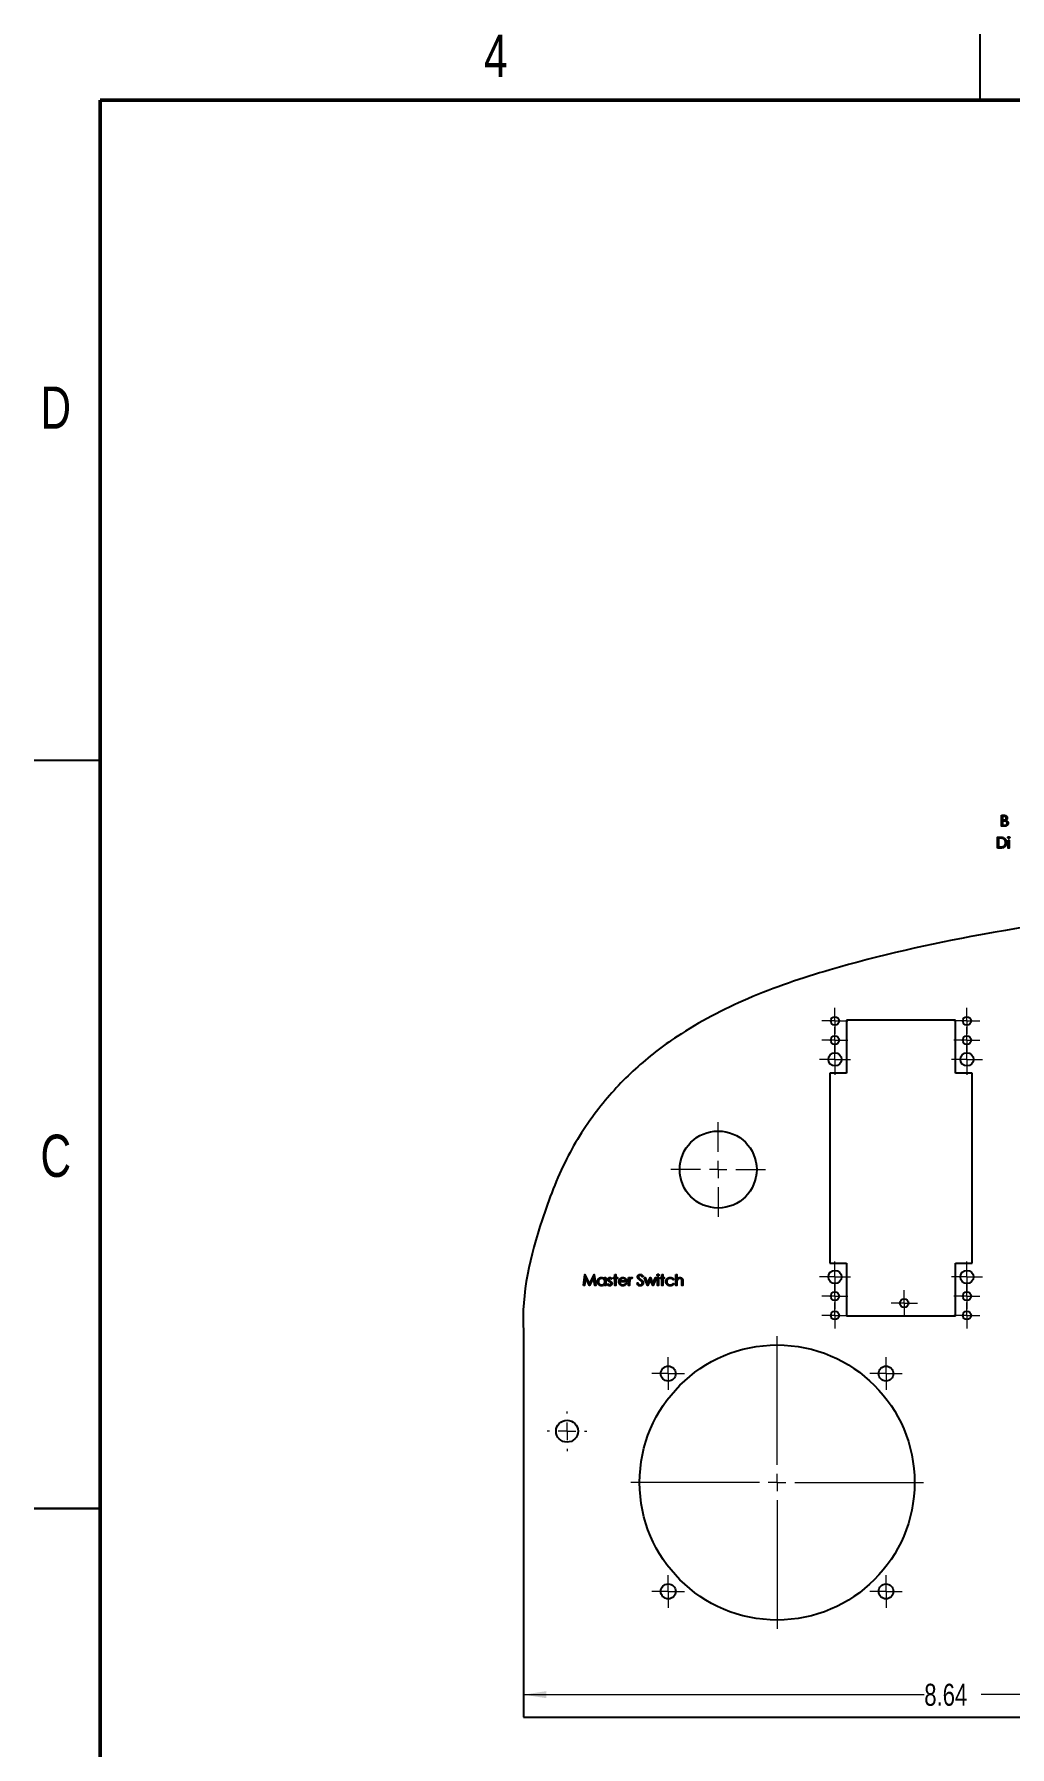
# Model space of a CAD drawing. Header units: inches. Extents: x 0.1 to 21.9, y 0.1 to 16.9.
# Drawn here: x 0.12 to 5.67, y 7.15 to 16.88 of the extents above; entities that cross this region are included whole.
import ezdxf

# ---------------------------------------------------------------- set-up
doc = ezdxf.new("R2010")
doc.units = ezdxf.units.IN
doc.header["$MEASUREMENT"] = 0
doc.styles.add('SLDTEXTSTYLE0', font='TXT', dxfattribs={"width": 0.75})
doc.dimstyles.new('SLDDIMSTYLE1', dxfattribs={"dimtxt": 0.125, "dimasz": 0.13, "dimexe": 0, "dimexo": 0.0625, "dimgap": 0.03125, "dimtad": 0, "dimtih": 1, "dimtoh": 1, "dimlfac": 2, "dimrnd": 1e-09, "dimzin": 12, "dimdsep": 46, "dimtxsty": 'SLDTEXTSTYLE0', "dimsah": 1, "dimcen": 0.09, "dimadec": 0, "dimazin": 3, "dimtfac": 1, "dimtofl": 0, "dimtmove": 0, "dimatfit": 3, "dimfxl": 0, "dimfrac": 2, "dimtolj": 1, "dimtzin": 12, "dimarcsym": 0})

# ---------------------------------------------------------------- blocks, each defined once
blk = doc.blocks.new('_D_5')
at = {"color": 7, "linetype": 'Continuous', "lineweight": 0}
for p, q in [((7.2232, 7.3645), (7.2232, 7.5679)), ((2.9049, 7.4429), (5.183, 7.4429)), ((7.2232, 7.4429), (5.5063, 7.4429))]:
    blk.add_line(p, q, dxfattribs=at)
at = {"color": 7, "linetype": 'Continuous', "lineweight": 18}
for points in [[(2.9049, 7.4429), (3.0349, 7.4229), (3.0349, 7.4629)], [(7.2232, 7.4429), (7.0932, 7.4629), (7.0932, 7.4229)]]:
    blk.add_solid(points, dxfattribs=at)
at = {"color": 7, "linetype": 'Continuous', "lineweight": 18, "insert": (5.183, 7.5048), "char_height": 0.125, "attachment_point": 1, "style": 'SLDTEXTSTYLE0'}
blk.add_mtext('8.64', dxfattribs=at)
blk = doc.blocks.new('SW_CENTERMARKSYMBOL_16')
at = {"color": 0, "linetype": 'Continuous', "lineweight": 18}
for p, q in [((0, 0.1), (0, 0.1125)), ((-0.1, 0), (-0.1125, 0)), ((0, 0), (-0.05, 0)), ((0, 0), (0, 0.05)), ((0, 0), (0, -0.05)), ((0, 0), (0.05, 0)), ((0.1, 0), (0.1125, 0)), ((0, -0.1), (0, -0.1125))]:
    blk.add_line(p, q, dxfattribs=at)
blk = doc.blocks.new('SW_CENTERMARKSYMBOL_17')
at = {"color": 0, "linetype": 'Continuous', "lineweight": 18}
for p, q in [((0, 0.1), (0, 0.83125)), ((-0.1, 0), (-0.83125, 0)), ((0, 0), (-0.05, 0)), ((0, 0), (0, 0.05)), ((0, 0), (0, -0.05)), ((0, 0), (0.05, 0)), ((0.1, 0), (0.83125, 0)), ((0, -0.1), (0, -0.83125))]:
    blk.add_line(p, q, dxfattribs=at)
blk = doc.blocks.new('SW_CENTERMARKSYMBOL_20')
at = {"color": 0, "linetype": 'Continuous', "lineweight": 18}
for p, q in [((-0.05, 0), (-0.074, 0)), ((0, 0), (-0.05, 0)), ((0, 0.05), (0, 0.074)), ((0, 0), (0, 0.05)), ((0, 0), (0, -0.05)), ((0, 0), (0.05, 0)), ((0.05, 0), (0.074, 0)), ((0, -0.05), (0, -0.074))]:
    blk.add_line(p, q, dxfattribs=at)
blk = doc.blocks.new('SW_CENTERMARKSYMBOL_21')
at = {"color": 0, "linetype": 'Continuous', "lineweight": 18}
for p, q in [((-0.05, 0), (-0.074, 0)), ((0, 0), (-0.05, 0)), ((0, 0.05), (0, 0.074)), ((0, 0), (0, 0.05)), ((0, 0), (0, -0.05)), ((0, 0), (0.05, 0)), ((0.05, 0), (0.074, 0)), ((0, -0.05), (0, -0.074))]:
    blk.add_line(p, q, dxfattribs=at)
blk = doc.blocks.new('SW_CENTERMARKSYMBOL_29')
at = {"color": 0, "linetype": 'Continuous', "lineweight": 18}
for p, q in [((-0.05, 0), (-0.0925, 0)), ((0, 0), (-0.05, 0)), ((0, 0.05), (0, 0.0925)), ((0, 0), (0, 0.05)), ((0, 0), (0, -0.05)), ((0, 0), (0.05, 0)), ((0.05, 0), (0.0925, 0)), ((0, -0.05), (0, -0.0925))]:
    blk.add_line(p, q, dxfattribs=at)
blk = doc.blocks.new('SW_CENTERMARKSYMBOL_30')
at = {"color": 0, "linetype": 'Continuous', "lineweight": 18}
for p, q in [((-0.05, 0), (-0.0925, 0)), ((0, 0), (-0.05, 0)), ((0, 0.05), (0, 0.0925)), ((0, 0), (0, 0.05)), ((0, 0), (0, -0.05)), ((0, 0), (0.05, 0)), ((0.05, 0), (0.0925, 0)), ((0, -0.05), (0, -0.0925))]:
    blk.add_line(p, q, dxfattribs=at)
blk = doc.blocks.new('SW_CENTERMARKSYMBOL_31')
at = {"color": 0, "linetype": 'Continuous', "lineweight": 18}
for p, q in [((-0.05, 0), (-0.0925, 0)), ((0, 0), (-0.05, 0)), ((0, 0.05), (0, 0.0925)), ((0, 0), (0, 0.05)), ((0, 0), (0, -0.05)), ((0, 0), (0.05, 0)), ((0.05, 0), (0.0925, 0)), ((0, -0.05), (0, -0.0925))]:
    blk.add_line(p, q, dxfattribs=at)
blk = doc.blocks.new('SW_CENTERMARKSYMBOL_32')
at = {"color": 0, "linetype": 'Continuous', "lineweight": 18}
for p, q in [((-0.05, 0), (-0.0925, 0)), ((0, 0), (-0.05, 0)), ((0, 0.05), (0, 0.0925)), ((0, 0), (0, 0.05)), ((0, 0), (0, -0.05)), ((0, 0), (0.05, 0)), ((0.05, 0), (0.0925, 0)), ((0, -0.05), (0, -0.0925))]:
    blk.add_line(p, q, dxfattribs=at)
blk = doc.blocks.new('SW_CENTERMARKSYMBOL_33')
at = {"color": 0, "linetype": 'Continuous', "lineweight": 18}
for p, q in [((0, 0.1), (0, 0.26875)), ((-0.1, 0), (-0.26875, 0)), ((0, 0), (-0.05, 0)), ((0, 0), (0, 0.05)), ((0, 0), (0, -0.05)), ((0, 0), (0.05, 0)), ((0.1, 0), (0.26875, 0)), ((0, -0.1), (0, -0.26875))]:
    blk.add_line(p, q, dxfattribs=at)
blk = doc.blocks.new('SW_CENTERMARKSYMBOL_36')
at = {"color": 0, "linetype": 'Continuous', "lineweight": 18}
for p, q in [((-0.05, 0), (-0.074, 0)), ((0, 0), (-0.05, 0)), ((0, 0.05), (0, 0.074)), ((0, 0), (0, 0.05)), ((0, 0), (0, -0.05)), ((0, 0), (0.05, 0)), ((0.05, 0), (0.074, 0)), ((0, -0.05), (0, -0.074))]:
    blk.add_line(p, q, dxfattribs=at)
blk = doc.blocks.new('SW_CENTERMARKSYMBOL_37')
at = {"color": 0, "linetype": 'Continuous', "lineweight": 18}
for p, q in [((-0.05, 0), (-0.074, 0)), ((0, 0), (-0.05, 0)), ((0, 0.05), (0, 0.074)), ((0, 0), (0, 0.05)), ((0, 0), (0, -0.05)), ((0, 0), (0.05, 0)), ((0.05, 0), (0.074, 0)), ((0, -0.05), (0, -0.074))]:
    blk.add_line(p, q, dxfattribs=at)
blk = doc.blocks.new('SW_CENTERMARKSYMBOL_38')
at = {"color": 0, "linetype": 'Continuous', "lineweight": 18}
for p, q in [((-0.05, 0), (-0.0875, 0)), ((0, 0), (-0.05, 0)), ((0, 0.05), (0, 0.0875)), ((0, 0), (0, 0.05)), ((0, 0), (0, -0.05)), ((0, 0), (0.05, 0)), ((0.05, 0), (0.0875, 0)), ((0, -0.05), (0, -0.0875))]:
    blk.add_line(p, q, dxfattribs=at)
blk = doc.blocks.new('SW_CENTERMARKSYMBOL_39')
at = {"color": 0, "linetype": 'Continuous', "lineweight": 18}
for p, q in [((-0.05, 0), (-0.0875, 0)), ((0, 0), (-0.05, 0)), ((0, 0.05), (0, 0.0875)), ((0, 0), (0, 0.05)), ((0, 0), (0, -0.05)), ((0, 0), (0.05, 0)), ((0.05, 0), (0.0875, 0)), ((0, -0.05), (0, -0.0875))]:
    blk.add_line(p, q, dxfattribs=at)
blk = doc.blocks.new('SW_CENTERMARKSYMBOL_40')
at = {"color": 0, "linetype": 'Continuous', "lineweight": 18}
for p, q in [((-0.05, 0), (-0.0875, 0)), ((0, 0), (-0.05, 0)), ((0, 0.05), (0, 0.0875)), ((0, 0), (0, 0.05)), ((0, 0), (0, -0.05)), ((0, 0), (0.05, 0)), ((0.05, 0), (0.0875, 0)), ((0, -0.05), (0, -0.0875))]:
    blk.add_line(p, q, dxfattribs=at)
blk = doc.blocks.new('SW_CENTERMARKSYMBOL_41')
at = {"color": 0, "linetype": 'Continuous', "lineweight": 18}
for p, q in [((-0.05, 0), (-0.074, 0)), ((0, 0), (-0.05, 0)), ((0, 0.05), (0, 0.074)), ((0, 0), (0, 0.05)), ((0, 0), (0, -0.05)), ((0, 0), (0.05, 0)), ((0.05, 0), (0.074, 0)), ((0, -0.05), (0, -0.074))]:
    blk.add_line(p, q, dxfattribs=at)
blk = doc.blocks.new('SW_CENTERMARKSYMBOL_42')
at = {"color": 0, "linetype": 'Continuous', "lineweight": 18}
for p, q in [((-0.05, 0), (-0.074, 0)), ((0, 0), (-0.05, 0)), ((0, 0.05), (0, 0.074)), ((0, 0), (0, 0.05)), ((0, 0), (0, -0.05)), ((0, 0), (0.05, 0)), ((0.05, 0), (0.074, 0)), ((0, -0.05), (0, -0.074))]:
    blk.add_line(p, q, dxfattribs=at)
blk = doc.blocks.new('SW_CENTERMARKSYMBOL_43')
at = {"color": 0, "linetype": 'Continuous', "lineweight": 18}
for p, q in [((-0.05, 0), (-0.074, 0)), ((0, 0), (-0.05, 0)), ((0, 0.05), (0, 0.074)), ((0, 0), (0, 0.05)), ((0, 0), (0, -0.05)), ((0, 0), (0.05, 0)), ((0.05, 0), (0.074, 0)), ((0, -0.05), (0, -0.074))]:
    blk.add_line(p, q, dxfattribs=at)
blk = doc.blocks.new('SW_CENTERMARKSYMBOL_48')
at = {"color": 0, "linetype": 'Continuous', "lineweight": 18}
for p, q in [((-0.05, 0), (-0.074, 0)), ((0, 0), (-0.05, 0)), ((0, 0.05), (0, 0.074)), ((0, 0), (0, 0.05)), ((0, 0), (0, -0.05)), ((0, 0), (0.05, 0)), ((0.05, 0), (0.074, 0)), ((0, -0.05), (0, -0.074))]:
    blk.add_line(p, q, dxfattribs=at)
blk = doc.blocks.new('SW_CENTERMARKSYMBOL_49')
at = {"color": 0, "linetype": 'Continuous', "lineweight": 18}
for p, q in [((-0.05, 0), (-0.0875, 0)), ((0, 0), (-0.05, 0)), ((0, 0.05), (0, 0.0875)), ((0, 0), (0, 0.05)), ((0, 0), (0, -0.05)), ((0, 0), (0.05, 0)), ((0.05, 0), (0.0875, 0)), ((0, -0.05), (0, -0.0875))]:
    blk.add_line(p, q, dxfattribs=at)
blk = doc.blocks.new('SW_CENTERMARKSYMBOL_51')
at = {"color": 0, "linetype": 'Continuous', "lineweight": 18}
for p, q in [((-0.05, 0), (-0.0745, 0)), ((0, 0), (-0.05, 0)), ((0, 0.05), (0, 0.0745)), ((0, 0), (0, 0.05)), ((0, 0), (0, -0.05)), ((0, 0), (0.05, 0)), ((0.05, 0), (0.0745, 0)), ((0, -0.05), (0, -0.0745))]:
    blk.add_line(p, q, dxfattribs=at)

msp = doc.modelspace()

# ---------------------------------------------------------------- linework, layer by layer
at = {"color": 7, "linetype": 'Continuous', "lineweight": 25}
for p, q in [((5.5, 16.5), (5.5, 16.875)), ((0.5, 12.75), (0.125, 12.75)), ((5.3604, 11.2737), (4.7404, 11.2737)), ((4.7404, 11.2737), (4.7404, 10.9737)), ((5.3604, 10.9737), (5.3604, 11.2737)), ((4.7404, 10.9737), (4.6454, 10.9737)), ((4.6454, 10.9737), (4.6454, 9.8937)), ((5.4554, 10.9737), (5.3604, 10.9737)), ((5.4554, 9.8937), (5.4554, 10.9737)), ((4.6454, 9.8937), (4.7404, 9.8937)), ((4.7404, 9.8937), (4.7404, 9.5937)), ((5.3604, 9.5937), (5.3604, 9.8937)), ((5.3604, 9.8937), (5.4554, 9.8937)), ((5.3604, 9.5937), (4.7404, 9.5937)), ((2.9049, 9.5077), (2.9049, 7.3145)), ((0.125, 8.5), (0.5, 8.5)), ((0.5, 8.5), (0.125, 8.5)), ((2.9049, 7.3145), (7.2232, 7.3145))]:
    msp.add_line(p, q, dxfattribs=at)
at = {"color": 7, "linetype": 'Continuous', "lineweight": 50}
for p, q in [((0.5, 0.5), (0.5, 16.5)), ((0.5, 16.5), (21.5, 16.5))]:
    msp.add_line(p, q, dxfattribs=at)
at = {"color": 7, "linetype": 'Continuous', "flags": 128}
for points in [[(5.6226, 12.4383), (5.6348, 12.4383), (5.6348, 12.4383), (5.6366, 12.4383), (5.6383, 12.4382), (5.6399, 12.4381), (5.6413, 12.4379), (5.6427, 12.4376), (5.644, 12.4373), (5.6451, 12.437), (5.6462, 12.4366), (5.648, 12.4355), (5.6497, 12.4343), (5.6511, 12.4328), (5.6524, 12.4311), (5.6534, 12.4292), (5.6541, 12.4272), (5.6546, 12.4251), (5.6547, 12.4229), (5.6547, 12.4229), (5.6546, 12.4208), (5.6542, 12.4188), (5.6537, 12.417), (5.6529, 12.4152), (5.6518, 12.4135), (5.6506, 12.412), (5.6491, 12.4107), (5.6475, 12.4096), (5.6475, 12.4096), (5.6496, 12.4087), (5.6514, 12.4078), (5.653, 12.4068), (5.6544, 12.4057), (5.6555, 12.4045), (5.6565, 12.4033), (5.6574, 12.4019), (5.6581, 12.4004), (5.6587, 12.3988), (5.6592, 12.3971), (5.6594, 12.3954), (5.6595, 12.3936), (5.6595, 12.3936), (5.6594, 12.3918), (5.6592, 12.39), (5.6587, 12.3883), (5.6581, 12.3867), (5.6574, 12.3852), (5.6564, 12.3837), (5.6553, 12.3823), (5.6541, 12.381), (5.6527, 12.3798), (5.6511, 12.3787), (5.6495, 12.3779), (5.6477, 12.3771), (5.6459, 12.3766), (5.6439, 12.3762), (5.6418, 12.3759), (5.6395, 12.3758), (5.6395, 12.3758), (5.6226, 12.3758), (5.6226, 12.3758), (5.6226, 12.4383)], [(5.6282, 12.4319), (5.6282, 12.4119), (5.6282, 12.4119), (5.632, 12.4119), (5.632, 12.4119), (5.6337, 12.4119), (5.6352, 12.412), (5.6366, 12.4121), (5.638, 12.4122), (5.6392, 12.4124), (5.6402, 12.4126), (5.6412, 12.4128), (5.6421, 12.4131), (5.6436, 12.4138), (5.645, 12.4147), (5.6462, 12.4157), (5.6472, 12.4169), (5.648, 12.4183), (5.6486, 12.4197), (5.649, 12.4212), (5.6491, 12.4227), (5.6491, 12.4227), (5.649, 12.4238), (5.6489, 12.4248), (5.6486, 12.4257), (5.6483, 12.4266), (5.6478, 12.4274), (5.6473, 12.4281), (5.6467, 12.4288), (5.6459, 12.4295), (5.6451, 12.4301), (5.6441, 12.4306), (5.643, 12.431), (5.6418, 12.4313), (5.6405, 12.4316), (5.6391, 12.4318), (5.6375, 12.4319), (5.6359, 12.4319), (5.6359, 12.4319), (5.6282, 12.4319)], [(5.6282, 12.4055), (5.6282, 12.3823), (5.6282, 12.3823), (5.6362, 12.3823), (5.6362, 12.3823), (5.638, 12.3823), (5.6395, 12.3823), (5.641, 12.3824), (5.6424, 12.3826), (5.6436, 12.3828), (5.6447, 12.383), (5.6457, 12.3832), (5.6466, 12.3835), (5.6482, 12.3843), (5.6496, 12.3852), (5.6508, 12.3863), (5.6519, 12.3876), (5.6528, 12.389), (5.6534, 12.3905), (5.6538, 12.392), (5.6539, 12.3936), (5.6539, 12.3936), (5.6539, 12.3946), (5.6537, 12.3955), (5.6535, 12.3965), (5.6532, 12.3974), (5.6528, 12.3982), (5.6524, 12.3991), (5.6518, 12.3999), (5.6512, 12.4006), (5.6497, 12.402), (5.6479, 12.4032), (5.6459, 12.4041), (5.6437, 12.4048), (5.6437, 12.4048), (5.6427, 12.4049), (5.6417, 12.4051), (5.6404, 12.4052), (5.6391, 12.4053), (5.6375, 12.4054), (5.6358, 12.4054), (5.634, 12.4055), (5.632, 12.4055), (5.632, 12.4055), (5.6282, 12.4055)], [(5.5986, 12.252), (5.5986, 12.3145), (5.5986, 12.3145), (5.6112, 12.3145), (5.6112, 12.3145), (5.6145, 12.3145), (5.6176, 12.3144), (5.6204, 12.3142), (5.623, 12.3139), (5.6254, 12.3136), (5.6275, 12.3132), (5.6294, 12.3128), (5.6311, 12.3122), (5.6311, 12.3122), (5.6332, 12.3114), (5.6352, 12.3104), (5.6372, 12.3092), (5.6389, 12.3079), (5.6406, 12.3064), (5.6422, 12.3048), (5.6436, 12.3031), (5.6449, 12.3012), (5.6461, 12.2992), (5.6471, 12.2971), (5.6479, 12.2949), (5.6486, 12.2926), (5.6492, 12.2902), (5.6496, 12.2877), (5.6498, 12.2851), (5.6499, 12.2825), (5.6499, 12.2825), (5.6498, 12.2801), (5.6496, 12.2779), (5.6493, 12.2757), (5.6489, 12.2736), (5.6483, 12.2716), (5.6477, 12.2696), (5.6469, 12.2677), (5.6459, 12.2659), (5.6449, 12.2642), (5.6438, 12.2626), (5.6426, 12.2611), (5.6414, 12.2597), (5.6401, 12.2585), (5.6387, 12.2573), (5.6372, 12.2563), (5.6357, 12.2554), (5.634, 12.2546), (5.6322, 12.2539), (5.6302, 12.2533), (5.6281, 12.2528), (5.6258, 12.2525), (5.6233, 12.2522), (5.6207, 12.252), (5.618, 12.252), (5.618, 12.252), (5.5986, 12.252)], [(5.6042, 12.2584), (5.6114, 12.2584), (5.6114, 12.2584), (5.6145, 12.2584), (5.6173, 12.2585), (5.6199, 12.2586), (5.6223, 12.2588), (5.6244, 12.259), (5.6263, 12.2593), (5.6279, 12.2596), (5.6293, 12.26), (5.6293, 12.26), (5.631, 12.2606), (5.6326, 12.2613), (5.6341, 12.2622), (5.6355, 12.2632), (5.6368, 12.2642), (5.6381, 12.2654), (5.6392, 12.2667), (5.6403, 12.2681), (5.6412, 12.2696), (5.642, 12.2712), (5.6427, 12.2729), (5.6433, 12.2746), (5.6437, 12.2765), (5.644, 12.2784), (5.6442, 12.2804), (5.6443, 12.2825), (5.6443, 12.2825), (5.6442, 12.2847), (5.644, 12.2868), (5.6437, 12.2888), (5.6432, 12.2907), (5.6426, 12.2926), (5.6418, 12.2944), (5.6409, 12.2961), (5.6399, 12.2977), (5.6388, 12.2992), (5.6375, 12.3006), (5.6362, 12.3019), (5.6347, 12.303), (5.6332, 12.304), (5.6315, 12.3049), (5.6297, 12.3057), (5.6278, 12.3063), (5.6278, 12.3063), (5.6262, 12.3067), (5.6244, 12.3071), (5.6224, 12.3074), (5.6201, 12.3076), (5.6176, 12.3078), (5.6148, 12.308), (5.6118, 12.3081), (5.6086, 12.3081), (5.6086, 12.3081), (5.6042, 12.3081), (5.6042, 12.3081), (5.6042, 12.2584)], [(5.6631, 12.3169), (5.6641, 12.3168), (5.6651, 12.3165), (5.666, 12.3161), (5.6668, 12.3155), (5.6674, 12.3147), (5.6679, 12.3139), (5.6682, 12.313), (5.6683, 12.3121), (5.6683, 12.3121), (5.6682, 12.3111), (5.6679, 12.3103), (5.6674, 12.3094), (5.6668, 12.3087), (5.666, 12.3081), (5.6651, 12.3076), (5.6641, 12.3074), (5.6631, 12.3073), (5.6631, 12.3073), (5.6621, 12.3074), (5.6611, 12.3076), (5.6602, 12.3081), (5.6594, 12.3087), (5.6588, 12.3094), (5.6583, 12.3103), (5.658, 12.3111), (5.6579, 12.3121), (5.6579, 12.3121), (5.658, 12.313), (5.6583, 12.3139), (5.6588, 12.3147), (5.6594, 12.3155), (5.6602, 12.3161), (5.6611, 12.3165), (5.6621, 12.3168), (5.6631, 12.3169)], [(5.6603, 12.2977), (5.6659, 12.2977), (5.6659, 12.2977), (5.6659, 12.252), (5.6659, 12.252), (5.6603, 12.252), (5.6603, 12.252), (5.6603, 12.2977)], [(3.2458, 9.7663), (3.254, 9.8288), (3.254, 9.8288), (3.2548, 9.8288), (3.2548, 9.8288), (3.2807, 9.7775), (3.2807, 9.7775), (3.3064, 9.8288), (3.3064, 9.8288), (3.3072, 9.8288), (3.3072, 9.8288), (3.3155, 9.7663), (3.3155, 9.7663), (3.3099, 9.7663), (3.3099, 9.7663), (3.3039, 9.8113), (3.3039, 9.8113), (3.2813, 9.7663), (3.2813, 9.7663), (3.2801, 9.7663), (3.2801, 9.7663), (3.2574, 9.8114), (3.2574, 9.8114), (3.2514, 9.7663), (3.2514, 9.7663), (3.2458, 9.7663)], [(3.4253, 9.8304), (3.4309, 9.8304), (3.4309, 9.8304), (3.4309, 9.812), (3.4309, 9.812), (3.4389, 9.812), (3.4389, 9.812), (3.4389, 9.8064), (3.4389, 9.8064), (3.4309, 9.8064), (3.4309, 9.8064), (3.4309, 9.7663), (3.4309, 9.7663), (3.4253, 9.7663), (3.4253, 9.7663), (3.4253, 9.8064), (3.4253, 9.8064), (3.4173, 9.8064), (3.4173, 9.8064), (3.4173, 9.812), (3.4173, 9.812), (3.4253, 9.812), (3.4253, 9.812), (3.4253, 9.8304)], [(3.5495, 9.7784), (3.5548, 9.7815), (3.5548, 9.7815), (3.5563, 9.7791), (3.5578, 9.777), (3.5595, 9.7752), (3.5612, 9.7737), (3.5629, 9.7726), (3.5647, 9.7718), (3.5666, 9.7713), (3.5685, 9.7711), (3.5685, 9.7711), (3.5701, 9.7712), (3.5717, 9.7715), (3.5733, 9.7719), (3.5747, 9.7726), (3.5761, 9.7734), (3.5773, 9.7743), (3.5784, 9.7753), (3.5792, 9.7765), (3.5799, 9.7777), (3.5804, 9.779), (3.5806, 9.7803), (3.5807, 9.7817), (3.5807, 9.7817), (3.5806, 9.7833), (3.5802, 9.7848), (3.5795, 9.7863), (3.5785, 9.7878), (3.5785, 9.7878), (3.5776, 9.7889), (3.5766, 9.79), (3.5755, 9.7912), (3.5741, 9.7924), (3.5726, 9.7937), (3.571, 9.795), (3.5692, 9.7964), (3.5672, 9.7978), (3.5672, 9.7978), (3.5653, 9.7992), (3.5635, 9.8005), (3.5619, 9.8018), (3.5606, 9.8029), (3.5594, 9.8039), (3.5584, 9.8048), (3.5576, 9.8056), (3.557, 9.8063), (3.557, 9.8063), (3.5562, 9.8074), (3.5555, 9.8085), (3.5549, 9.8097), (3.5544, 9.8109), (3.554, 9.8121), (3.5537, 9.8133), (3.5535, 9.8146), (3.5535, 9.8158), (3.5535, 9.8158), (3.5536, 9.8178), (3.554, 9.8197), (3.5546, 9.8215), (3.5555, 9.8232), (3.5566, 9.8248), (3.5579, 9.8262), (3.5594, 9.8274), (3.5611, 9.8285), (3.5629, 9.8293), (3.5648, 9.8299), (3.5668, 9.8303), (3.5689, 9.8304), (3.5689, 9.8304), (3.5711, 9.8303), (3.5732, 9.8298), (3.5753, 9.8291), (3.5773, 9.8281), (3.5783, 9.8275), (3.5793, 9.8268), (3.5803, 9.8259), (3.5813, 9.8249), (3.5823, 9.8238), (3.5834, 9.8226), (3.5845, 9.8213), (3.5855, 9.8198), (3.5855, 9.8198), (3.5805, 9.816), (3.5805, 9.816), (3.5795, 9.8172), (3.5787, 9.8182), (3.5778, 9.8192), (3.577, 9.82), (3.5762, 9.8208), (3.5754, 9.8214), (3.5747, 9.822), (3.574, 9.8224), (3.5727, 9.8231), (3.5713, 9.8236), (3.5698, 9.8239), (3.5683, 9.824), (3.5683, 9.824), (3.5663, 9.8239), (3.5646, 9.8234), (3.563, 9.8227), (3.5617, 9.8217), (3.5605, 9.8205), (3.5597, 9.8192), (3.5593, 9.8177), (3.5591, 9.8161), (3.5591, 9.8161), (3.5591, 9.8151), (3.5593, 9.8141), (3.5596, 9.8131), (3.56, 9.8122), (3.5605, 9.8112), (3.5612, 9.8102), (3.5621, 9.8091), (3.5632, 9.808), (3.5632, 9.808), (3.5636, 9.8076), (3.5642, 9.8072), (3.565, 9.8066), (3.566, 9.8059), (3.5671, 9.805), (3.5684, 9.8041), (3.5699, 9.803), (3.5716, 9.8018), (3.5716, 9.8018), (3.5736, 9.8003), (3.5755, 9.7989), (3.5772, 9.7975), (3.5787, 9.7961), (3.5801, 9.7948), (3.5813, 9.7935), (3.5823, 9.7923), (3.5832, 9.7911), (3.5846, 9.7887), (3.5856, 9.7863), (3.5861, 9.784), (3.5863, 9.7816), (3.5863, 9.7816), (3.5863, 9.7799), (3.586, 9.7783), (3.5856, 9.7767), (3.585, 9.7752), (3.5843, 9.7738), (3.5834, 9.7724), (3.5824, 9.771), (3.5811, 9.7697), (3.5798, 9.7686), (3.5784, 9.7675), (3.5769, 9.7667), (3.5754, 9.766), (3.5738, 9.7654), (3.5721, 9.765), (3.5703, 9.7648), (3.5685, 9.7647), (3.5685, 9.7647), (3.5671, 9.7648), (3.5657, 9.7649), (3.5643, 9.7651), (3.563, 9.7655), (3.5617, 9.7659), (3.5605, 9.7665), (3.5593, 9.7671), (3.5581, 9.7678), (3.5569, 9.7687), (3.5558, 9.7697), (3.5547, 9.7708), (3.5536, 9.7721), (3.5525, 9.7734), (3.5515, 9.7749), (3.5505, 9.7766), (3.5495, 9.7784)], [(3.6701, 9.8312), (3.6711, 9.8311), (3.6721, 9.8309), (3.6729, 9.8304), (3.6737, 9.8298), (3.6744, 9.8291), (3.6749, 9.8282), (3.6752, 9.8273), (3.6753, 9.8264), (3.6753, 9.8264), (3.6752, 9.8254), (3.6749, 9.8246), (3.6744, 9.8237), (3.6737, 9.823), (3.6729, 9.8224), (3.6721, 9.8219), (3.6711, 9.8217), (3.6701, 9.8216), (3.6701, 9.8216), (3.669, 9.8217), (3.6681, 9.8219), (3.6672, 9.8224), (3.6664, 9.823), (3.6657, 9.8237), (3.6653, 9.8246), (3.665, 9.8254), (3.6649, 9.8264), (3.6649, 9.8264), (3.665, 9.8273), (3.6653, 9.8282), (3.6657, 9.8291), (3.6664, 9.8298), (3.6672, 9.8304), (3.6681, 9.8309), (3.669, 9.8311), (3.6701, 9.8312)], [(3.6921, 9.8304), (3.6977, 9.8304), (3.6977, 9.8304), (3.6977, 9.812), (3.6977, 9.812), (3.7057, 9.812), (3.7057, 9.812), (3.7057, 9.8064), (3.7057, 9.8064), (3.6977, 9.8064), (3.6977, 9.8064), (3.6977, 9.7663), (3.6977, 9.7663), (3.6921, 9.7663), (3.6921, 9.7663), (3.6921, 9.8064), (3.6921, 9.8064), (3.6841, 9.8064), (3.6841, 9.8064), (3.6841, 9.812), (3.6841, 9.812), (3.6921, 9.812), (3.6921, 9.812), (3.6921, 9.8304)], [(3.7714, 9.8304), (3.777, 9.8304), (3.777, 9.8304), (3.777, 9.8034), (3.777, 9.8034), (3.7789, 9.8056), (3.7809, 9.8075), (3.7829, 9.8091), (3.785, 9.8104), (3.7872, 9.8115), (3.7895, 9.8122), (3.7919, 9.8126), (3.7944, 9.8128), (3.7944, 9.8128), (3.797, 9.8126), (3.7993, 9.8121), (3.8016, 9.8113), (3.8036, 9.8102), (3.8055, 9.8088), (3.8071, 9.8072), (3.8085, 9.8053), (3.8096, 9.8033), (3.81, 9.8021), (3.8104, 9.8008), (3.8108, 9.7993), (3.811, 9.7977), (3.8112, 9.7959), (3.8114, 9.794), (3.8115, 9.7919), (3.8115, 9.7896), (3.8115, 9.7896), (3.8115, 9.7663), (3.8115, 9.7663), (3.8059, 9.7663), (3.8059, 9.7663), (3.8059, 9.7878), (3.8059, 9.7878), (3.8059, 9.7897), (3.8059, 9.7914), (3.8058, 9.7929), (3.8057, 9.7943), (3.8056, 9.7955), (3.8055, 9.7966), (3.8054, 9.7975), (3.8052, 9.7982), (3.8052, 9.7982), (3.8046, 9.8003), (3.8037, 9.8021), (3.8025, 9.8037), (3.8012, 9.8049), (3.7996, 9.8059), (3.7978, 9.8066), (3.7957, 9.807), (3.7934, 9.8072), (3.7934, 9.8072), (3.7921, 9.8071), (3.7908, 9.807), (3.7895, 9.8067), (3.7882, 9.8063), (3.787, 9.8058), (3.7859, 9.8052), (3.7847, 9.8045), (3.7836, 9.8037), (3.7826, 9.8028), (3.7816, 9.8018), (3.7808, 9.8008), (3.78, 9.7998), (3.7794, 9.7987), (3.7788, 9.7975), (3.7783, 9.7963), (3.7779, 9.7951), (3.7779, 9.7951), (3.7777, 9.7942), (3.7775, 9.7931), (3.7774, 9.7918), (3.7773, 9.7904), (3.7772, 9.7887), (3.7771, 9.7869), (3.7771, 9.785), (3.777, 9.7828), (3.777, 9.7828), (3.777, 9.7663), (3.777, 9.7663), (3.7714, 9.7663), (3.7714, 9.7663), (3.7714, 9.8304)], [(3.3732, 9.812), (3.3732, 9.7663), (3.3732, 9.7663), (3.3676, 9.7663), (3.3676, 9.7663), (3.3676, 9.7742), (3.3676, 9.7742), (3.3657, 9.7721), (3.3636, 9.7703), (3.3614, 9.7688), (3.3592, 9.7676), (3.3568, 9.7667), (3.3543, 9.766), (3.3517, 9.7656), (3.3489, 9.7655), (3.3489, 9.7655), (3.3465, 9.7656), (3.3442, 9.7659), (3.342, 9.7665), (3.3398, 9.7672), (3.3377, 9.7682), (3.3358, 9.7694), (3.3339, 9.7708), (3.3321, 9.7724), (3.3305, 9.7742), (3.329, 9.7761), (3.3279, 9.778), (3.3269, 9.7801), (3.3261, 9.7823), (3.3256, 9.7845), (3.3252, 9.7868), (3.3251, 9.7893), (3.3251, 9.7893), (3.3252, 9.7916), (3.3256, 9.7939), (3.3261, 9.7962), (3.3269, 9.7983), (3.3279, 9.8003), (3.3291, 9.8022), (3.3305, 9.8041), (3.3322, 9.8059), (3.334, 9.8075), (3.3359, 9.8089), (3.3378, 9.8101), (3.3399, 9.8111), (3.3421, 9.8118), (3.3443, 9.8124), (3.3467, 9.8127), (3.3491, 9.8128), (3.3491, 9.8128), (3.3519, 9.8126), (3.3546, 9.8122), (3.3571, 9.8115), (3.3595, 9.8106), (3.3617, 9.8093), (3.3638, 9.8077), (3.3658, 9.8058), (3.3676, 9.8035), (3.3676, 9.8035), (3.3676, 9.812), (3.3676, 9.812), (3.3732, 9.812)], [(3.3492, 9.8072), (3.3467, 9.807), (3.3444, 9.8066), (3.3421, 9.8058), (3.34, 9.8048), (3.338, 9.8035), (3.3362, 9.802), (3.3346, 9.8002), (3.3332, 9.7982), (3.3321, 9.7961), (3.3314, 9.7938), (3.3309, 9.7915), (3.3307, 9.7892), (3.3307, 9.7892), (3.3309, 9.7869), (3.3314, 9.7846), (3.3321, 9.7824), (3.3332, 9.7802), (3.3346, 9.7782), (3.3362, 9.7764), (3.338, 9.7748), (3.34, 9.7735), (3.3422, 9.7725), (3.3444, 9.7717), (3.3467, 9.7713), (3.3491, 9.7711), (3.3491, 9.7711), (3.3516, 9.7713), (3.3539, 9.7717), (3.3562, 9.7724), (3.3585, 9.7735), (3.3605, 9.7748), (3.3623, 9.7763), (3.3639, 9.778), (3.3652, 9.7799), (3.3663, 9.782), (3.367, 9.7842), (3.3674, 9.7866), (3.3676, 9.789), (3.3676, 9.789), (3.3675, 9.7909), (3.3673, 9.7927), (3.3668, 9.7945), (3.3663, 9.7961), (3.3655, 9.7977), (3.3646, 9.7992), (3.3635, 9.8006), (3.3623, 9.802), (3.3609, 9.8032), (3.3595, 9.8043), (3.3579, 9.8051), (3.3563, 9.8059), (3.3547, 9.8064), (3.3529, 9.8068), (3.3511, 9.8071), (3.3492, 9.8072)], [(3.4077, 9.8063), (3.4039, 9.8024), (3.4039, 9.8024), (3.4028, 9.8035), (3.4018, 9.8045), (3.4008, 9.8053), (3.3999, 9.806), (3.3989, 9.8065), (3.3979, 9.8069), (3.3969, 9.8071), (3.396, 9.8072), (3.396, 9.8072), (3.3948, 9.8071), (3.3937, 9.8067), (3.3927, 9.8061), (3.3918, 9.8053), (3.391, 9.8044), (3.3905, 9.8033), (3.3901, 9.8022), (3.39, 9.801), (3.39, 9.801), (3.3901, 9.7999), (3.3904, 9.7989), (3.3909, 9.7979), (3.3916, 9.7969), (3.3916, 9.7969), (3.392, 9.7964), (3.3926, 9.7958), (3.3932, 9.7953), (3.394, 9.7947), (3.3949, 9.7941), (3.3958, 9.7935), (3.3969, 9.7928), (3.3981, 9.7922), (3.3981, 9.7922), (3.3996, 9.7913), (3.4009, 9.7905), (3.4021, 9.7897), (3.4032, 9.7889), (3.4042, 9.7881), (3.405, 9.7873), (3.4057, 9.7865), (3.4063, 9.7858), (3.4063, 9.7858), (3.4073, 9.7841), (3.4079, 9.7824), (3.4083, 9.7806), (3.4085, 9.7787), (3.4085, 9.7787), (3.4084, 9.7773), (3.4082, 9.776), (3.4079, 9.7748), (3.4075, 9.7736), (3.407, 9.7725), (3.4063, 9.7714), (3.4055, 9.7703), (3.4046, 9.7693), (3.4036, 9.7684), (3.4026, 9.7677), (3.4015, 9.767), (3.4003, 9.7665), (3.3991, 9.766), (3.3978, 9.7657), (3.3965, 9.7656), (3.3951, 9.7655), (3.3951, 9.7655), (3.3932, 9.7656), (3.3913, 9.7659), (3.3895, 9.7664), (3.3878, 9.7671), (3.3861, 9.768), (3.3846, 9.7691), (3.3832, 9.7703), (3.382, 9.7717), (3.382, 9.7717), (3.3857, 9.7759), (3.3857, 9.7759), (3.3868, 9.7748), (3.3879, 9.7738), (3.389, 9.773), (3.3901, 9.7723), (3.3913, 9.7718), (3.3924, 9.7714), (3.3936, 9.7712), (3.3948, 9.7711), (3.3948, 9.7711), (3.3964, 9.7713), (3.3979, 9.7717), (3.3993, 9.7723), (3.4005, 9.7733), (3.4015, 9.7744), (3.4023, 9.7757), (3.4027, 9.777), (3.4028, 9.7785), (3.4028, 9.7785), (3.4027, 9.7797), (3.4025, 9.7808), (3.402, 9.7818), (3.4013, 9.7828), (3.4013, 9.7828), (3.4009, 9.7833), (3.4003, 9.7838), (3.3996, 9.7844), (3.3988, 9.7849), (3.3979, 9.7855), (3.3968, 9.7862), (3.3957, 9.7868), (3.3944, 9.7875), (3.3944, 9.7875), (3.393, 9.7883), (3.3917, 9.7891), (3.3906, 9.7899), (3.3895, 9.7907), (3.3886, 9.7914), (3.3878, 9.7922), (3.3871, 9.793), (3.3865, 9.7938), (3.3865, 9.7938), (3.3856, 9.7954), (3.3849, 9.7971), (3.3845, 9.7989), (3.3844, 9.8008), (3.3844, 9.8008), (3.3845, 9.8021), (3.3846, 9.8033), (3.3849, 9.8044), (3.3852, 9.8055), (3.3857, 9.8066), (3.3863, 9.8075), (3.3869, 9.8085), (3.3877, 9.8094), (3.3885, 9.8102), (3.3894, 9.8109), (3.3904, 9.8114), (3.3914, 9.8119), (3.3925, 9.8123), (3.3936, 9.8126), (3.3947, 9.8127), (3.396, 9.8128), (3.396, 9.8128), (3.3974, 9.8127), (3.3989, 9.8124), (3.4003, 9.8119), (3.4018, 9.8112), (3.4032, 9.8102), (3.4047, 9.8091), (3.4062, 9.8078), (3.4077, 9.8063)], [(3.486, 9.7807), (3.491, 9.7781), (3.491, 9.7781), (3.4898, 9.776), (3.4884, 9.7741), (3.487, 9.7725), (3.4855, 9.771), (3.484, 9.7697), (3.4823, 9.7686), (3.4805, 9.7677), (3.4786, 9.7669), (3.4766, 9.7663), (3.4745, 9.7659), (3.4723, 9.7656), (3.4699, 9.7655), (3.4699, 9.7655), (3.4673, 9.7656), (3.4648, 9.766), (3.4625, 9.7665), (3.4603, 9.7673), (3.4582, 9.7683), (3.4563, 9.7696), (3.4546, 9.771), (3.453, 9.7727), (3.4516, 9.7745), (3.4503, 9.7764), (3.4493, 9.7784), (3.4484, 9.7804), (3.4478, 9.7825), (3.4473, 9.7846), (3.447, 9.7868), (3.4469, 9.789), (3.4469, 9.789), (3.447, 9.7911), (3.4472, 9.7932), (3.4477, 9.7952), (3.4482, 9.7971), (3.449, 9.799), (3.4499, 9.8008), (3.451, 9.8026), (3.4522, 9.8043), (3.4522, 9.8043), (3.4539, 9.8063), (3.4558, 9.808), (3.4578, 9.8094), (3.46, 9.8107), (3.4623, 9.8116), (3.4647, 9.8123), (3.4673, 9.8126), (3.47, 9.8128), (3.47, 9.8128), (3.4728, 9.8126), (3.4755, 9.8122), (3.478, 9.8115), (3.4804, 9.8105), (3.4826, 9.8093), (3.4847, 9.8077), (3.4866, 9.8059), (3.4884, 9.8038), (3.4884, 9.8038), (3.4896, 9.8021), (3.4906, 9.8004), (3.4914, 9.7986), (3.4921, 9.7967), (3.4927, 9.7946), (3.4931, 9.7925), (3.4933, 9.7903), (3.4934, 9.7879), (3.4934, 9.7879), (3.4525, 9.7879), (3.4525, 9.7879), (3.4526, 9.7861), (3.4529, 9.7844), (3.4533, 9.7828), (3.4538, 9.7812), (3.4545, 9.7798), (3.4553, 9.7784), (3.4563, 9.7771), (3.4574, 9.7758), (3.4587, 9.7747), (3.46, 9.7738), (3.4613, 9.773), (3.4628, 9.7723), (3.4643, 9.7718), (3.4658, 9.7714), (3.4675, 9.7712), (3.4692, 9.7711), (3.4692, 9.7711), (3.4709, 9.7712), (3.4725, 9.7714), (3.4741, 9.7717), (3.4757, 9.7722), (3.4773, 9.7728), (3.4787, 9.7734), (3.48, 9.7742), (3.4812, 9.775), (3.4823, 9.776), (3.4835, 9.7773), (3.4847, 9.7789), (3.486, 9.7807)], [(3.4878, 9.7935), (3.4871, 9.7958), (3.4863, 9.7977), (3.4854, 9.7995), (3.4843, 9.801), (3.4831, 9.8023), (3.4816, 9.8035), (3.48, 9.8046), (3.4782, 9.8055), (3.4763, 9.8062), (3.4744, 9.8067), (3.4724, 9.8071), (3.4703, 9.8072), (3.4703, 9.8072), (3.4686, 9.8071), (3.467, 9.8069), (3.4654, 9.8066), (3.464, 9.8061), (3.4625, 9.8055), (3.4611, 9.8048), (3.4598, 9.8039), (3.4586, 9.8029), (3.4586, 9.8029), (3.4577, 9.8021), (3.4569, 9.8011), (3.4561, 9.8001), (3.4554, 9.799), (3.4547, 9.7978), (3.4541, 9.7965), (3.4536, 9.7951), (3.4531, 9.7935), (3.4531, 9.7935), (3.4878, 9.7935)], [(3.503, 9.812), (3.5086, 9.812), (3.5086, 9.812), (3.5086, 9.8053), (3.5086, 9.8053), (3.5099, 9.8071), (3.5112, 9.8087), (3.5125, 9.81), (3.5139, 9.811), (3.5153, 9.8118), (3.5168, 9.8123), (3.5183, 9.8127), (3.5198, 9.8128), (3.5198, 9.8128), (3.5209, 9.8127), (3.5221, 9.8124), (3.5234, 9.8119), (3.5246, 9.8112), (3.5246, 9.8112), (3.5216, 9.8064), (3.5216, 9.8064), (3.5207, 9.8067), (3.52, 9.807), (3.5193, 9.8071), (3.5187, 9.8072), (3.5187, 9.8072), (3.5174, 9.807), (3.516, 9.8066), (3.5147, 9.8058), (3.5135, 9.8048), (3.5128, 9.8041), (3.5123, 9.8034), (3.5117, 9.8026), (3.5112, 9.8017), (3.5108, 9.8007), (3.5104, 9.7997), (3.51, 9.7985), (3.5096, 9.7973), (3.5096, 9.7973), (3.5094, 9.7962), (3.5092, 9.7949), (3.509, 9.7933), (3.5089, 9.7915), (3.5088, 9.7894), (3.5087, 9.7871), (3.5086, 9.7845), (3.5086, 9.7817), (3.5086, 9.7817), (3.5086, 9.7663), (3.5086, 9.7663), (3.503, 9.7663), (3.503, 9.7663), (3.503, 9.812)], [(3.5911, 9.812), (3.5972, 9.812), (3.5972, 9.812), (3.6108, 9.7791), (3.6108, 9.7791), (3.6257, 9.812), (3.6257, 9.812), (3.6266, 9.812), (3.6266, 9.812), (3.6412, 9.7791), (3.6412, 9.7791), (3.655, 9.812), (3.655, 9.812), (3.6609, 9.812), (3.6609, 9.812), (3.6418, 9.7663), (3.6418, 9.7663), (3.6406, 9.7663), (3.6406, 9.7663), (3.626, 9.7992), (3.626, 9.7992), (3.6111, 9.7663), (3.6111, 9.7663), (3.6101, 9.7663), (3.6101, 9.7663), (3.5911, 9.812)], [(3.6673, 9.812), (3.6729, 9.812), (3.6729, 9.812), (3.6729, 9.7663), (3.6729, 9.7663), (3.6673, 9.7663), (3.6673, 9.7663), (3.6673, 9.812)], [(3.7602, 9.8021), (3.7555, 9.7992), (3.7555, 9.7992), (3.7539, 9.801), (3.7522, 9.8027), (3.7503, 9.804), (3.7483, 9.8052), (3.7462, 9.806), (3.7439, 9.8067), (3.7415, 9.807), (3.7389, 9.8072), (3.7389, 9.8072), (3.7368, 9.8071), (3.7349, 9.8068), (3.733, 9.8064), (3.7312, 9.8059), (3.7295, 9.8051), (3.7279, 9.8042), (3.7264, 9.8032), (3.7249, 9.8019), (3.7236, 9.8006), (3.7225, 9.7992), (3.7215, 9.7977), (3.7207, 9.7962), (3.7201, 9.7945), (3.7197, 9.7929), (3.7194, 9.7911), (3.7194, 9.7893), (3.7194, 9.7893), (3.7195, 9.7869), (3.72, 9.7846), (3.7208, 9.7823), (3.7219, 9.7801), (3.7233, 9.7781), (3.725, 9.7763), (3.7268, 9.7748), (3.7289, 9.7735), (3.7312, 9.7724), (3.7337, 9.7717), (3.7362, 9.7713), (3.7389, 9.7711), (3.7389, 9.7711), (3.7414, 9.7712), (3.7438, 9.7716), (3.746, 9.7722), (3.7482, 9.7731), (3.7502, 9.7742), (3.7521, 9.7756), (3.7539, 9.7772), (3.7555, 9.7791), (3.7555, 9.7791), (3.7602, 9.776), (3.7602, 9.776), (3.7594, 9.7748), (3.7584, 9.7737), (3.7574, 9.7726), (3.7564, 9.7716), (3.7552, 9.7707), (3.754, 9.7698), (3.7528, 9.769), (3.7514, 9.7683), (3.75, 9.7676), (3.7486, 9.7671), (3.7471, 9.7666), (3.7455, 9.7662), (3.7439, 9.7659), (3.7423, 9.7657), (3.7406, 9.7655), (3.7388, 9.7655), (3.7388, 9.7655), (3.7362, 9.7656), (3.7337, 9.7659), (3.7312, 9.7665), (3.7289, 9.7672), (3.7268, 9.7681), (3.7247, 9.7693), (3.7227, 9.7707), (3.7209, 9.7723), (3.7192, 9.774), (3.7178, 9.7759), (3.7165, 9.7778), (3.7155, 9.7798), (3.7147, 9.7819), (3.7142, 9.7841), (3.7139, 9.7864), (3.7137, 9.7888), (3.7137, 9.7888), (3.7138, 9.7904), (3.714, 9.792), (3.7142, 9.7935), (3.7146, 9.7951), (3.715, 9.7966), (3.7156, 9.798), (3.7163, 9.7995), (3.7171, 9.8009), (3.718, 9.8023), (3.7189, 9.8035), (3.7199, 9.8048), (3.721, 9.8059), (3.7222, 9.8069), (3.7235, 9.8079), (3.7248, 9.8088), (3.7263, 9.8096), (3.7277, 9.8104), (3.7293, 9.811), (3.7308, 9.8116), (3.7324, 9.812), (3.7341, 9.8123), (3.7358, 9.8126), (3.7375, 9.8127), (3.7393, 9.8128), (3.7393, 9.8128), (3.7416, 9.8127), (3.7438, 9.8124), (3.7459, 9.812), (3.7481, 9.8114), (3.7501, 9.8106), (3.752, 9.8098), (3.7537, 9.8088), (3.7552, 9.8078), (3.7566, 9.8066), (3.7579, 9.8052), (3.7591, 9.8037), (3.7602, 9.8021)]]:
    msp.add_lwpolyline(points, dxfattribs=at)
at = {"color": 7, "linetype": 'Continuous', "lineweight": 25}
for centre, radius in [((4.6754, 11.2702), 0.024), ((5.4254, 11.2702), 0.024), ((4.6754, 11.1607), 0.024), ((5.4254, 11.1607), 0.024), ((4.6754, 11.0517), 0.0375), ((5.4254, 11.0517), 0.0375), ((4.0117, 10.426), 0.2188), ((4.6754, 9.8157), 0.0375), ((5.4254, 9.8157), 0.0375), ((4.6754, 9.7067), 0.024), ((5.4254, 9.7067), 0.024), ((5.0691, 9.6668), 0.0245), ((4.6754, 9.5972), 0.024), ((5.4254, 9.5972), 0.024), ((4.3466, 8.6481), 0.7812), ((3.7279, 9.2668), 0.0425), ((4.9654, 9.2668), 0.0425), ((3.1529, 8.9395), 0.0625), ((3.7279, 8.0293), 0.0425), ((4.9654, 8.0293), 0.0425)]:
    msp.add_circle(centre, radius, dxfattribs=at)
msp.add_open_spline([(7.8147, 11.9645), (7.0385, 11.9708), (5.9721, 11.8732), (4.7668, 11.607), (4.188, 11.4126), (3.8155, 11.2196), (3.5343, 11.0025), (3.3185, 10.7698), (3.1342, 10.4815), (2.9741, 10.057), (2.8919, 9.7248), (2.9049, 9.5077)], degree=3, knots=[0, 0, 0, 0, 0.379998, 0.523478, 0.604478, 0.678883, 0.728042, 0.778001, 0.833863, 0.894616, 1, 1, 1, 1], dxfattribs=at)

# ---------------------------------------------------------------- block references
at = {"color": 7, "linetype": 'Continuous', "lineweight": 0}
for name, p in [('SW_CENTERMARKSYMBOL_43', (4.6754, 11.2702)), ('SW_CENTERMARKSYMBOL_42', (5.4254, 11.2702)), ('SW_CENTERMARKSYMBOL_48', (4.6754, 11.1607)), ('SW_CENTERMARKSYMBOL_41', (5.4254, 11.1607)), ('SW_CENTERMARKSYMBOL_49', (4.6754, 11.0517)), ('SW_CENTERMARKSYMBOL_40', (5.4254, 11.0517)), ('SW_CENTERMARKSYMBOL_33', (4.0117, 10.426)), ('SW_CENTERMARKSYMBOL_39', (4.6754, 9.8157)), ('SW_CENTERMARKSYMBOL_38', (5.4254, 9.8157)), ('SW_CENTERMARKSYMBOL_36', (4.6754, 9.7067)), ('SW_CENTERMARKSYMBOL_51', (5.0691, 9.6668)), ('SW_CENTERMARKSYMBOL_37', (5.4254, 9.7067)), ('SW_CENTERMARKSYMBOL_21', (4.6754, 9.5972)), ('SW_CENTERMARKSYMBOL_20', (5.4254, 9.5972)), ('SW_CENTERMARKSYMBOL_17', (4.3466, 8.6481)), ('SW_CENTERMARKSYMBOL_32', (3.7279, 9.2668)), ('SW_CENTERMARKSYMBOL_31', (4.9654, 9.2668)), ('SW_CENTERMARKSYMBOL_16', (3.1529, 8.9395)), ('SW_CENTERMARKSYMBOL_30', (3.7279, 8.0293)), ('SW_CENTERMARKSYMBOL_29', (4.9654, 8.0293))]:
    msp.add_blockref(name, p, dxfattribs=at)

# ---------------------------------------------------------------- texts
at = {"color": 7, "linetype": 'Continuous', "lineweight": 0, "char_height": 0.24, "attachment_point": 2, "style": 'SLDTEXTSTYLE0'}
for s, insert in [('4', (2.7476, 16.8726)), ('D', (0.2473, 14.874)), ('C', (0.2475, 10.624))]:
    msp.add_mtext(s, dxfattribs=dict(at, insert=insert))

# ---------------------------------------------------------------- dimensions: what is measured, and where the dimension line sits
at = {"color": 7, "linetype": 'Continuous', "lineweight": 18}
dim = msp.add_linear_dim(base=(7.2232, 7.4429), p1=(2.9049, 7.3145), p2=(7.2232, 7.3145), dimstyle='SLDDIMSTYLE1', dxfattribs=at)
dim.commit()
dim.dimension.update_dxf_attribs({"geometry": '_D_5', "text_midpoint": (5.3447, 7.4429), "dimtype": 160})

doc.saveas('drawing.dxf')
